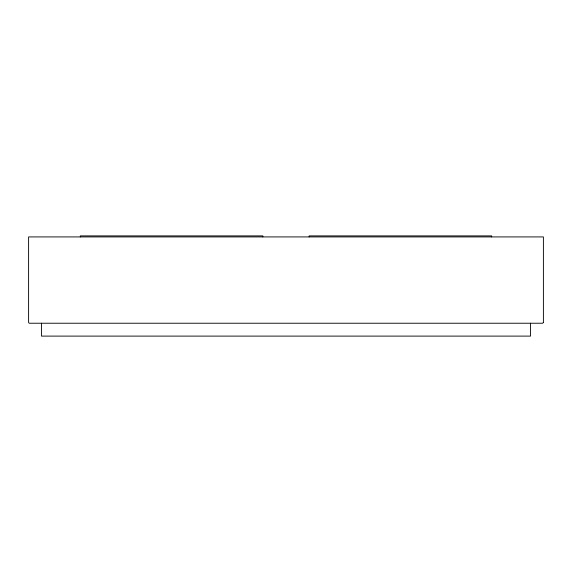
<?xml version="1.0" encoding="UTF-8"?>
<svg xmlns="http://www.w3.org/2000/svg" width="572" height="572" viewBox="0 0 572 572"><rect width="100%" height="100%" fill="white"/><g stroke="black" fill="none" stroke-linecap="round" stroke-linejoin="round"><path stroke-width="0.86" d="M530.53 323.237L530.53 336.107L41.47 336.107L41.47 323.237M491.663 236.922L491.663 235.893L309.166 235.893L309.166 236.922M262.834 236.922L262.834 235.893L80.337 235.893L80.337 236.922M543.4 322.465L542.628 323.237L29.193 323.23L28.6 322.465L28.6 236.922L543.4 236.922L543.4 322.465"/></g></svg>
